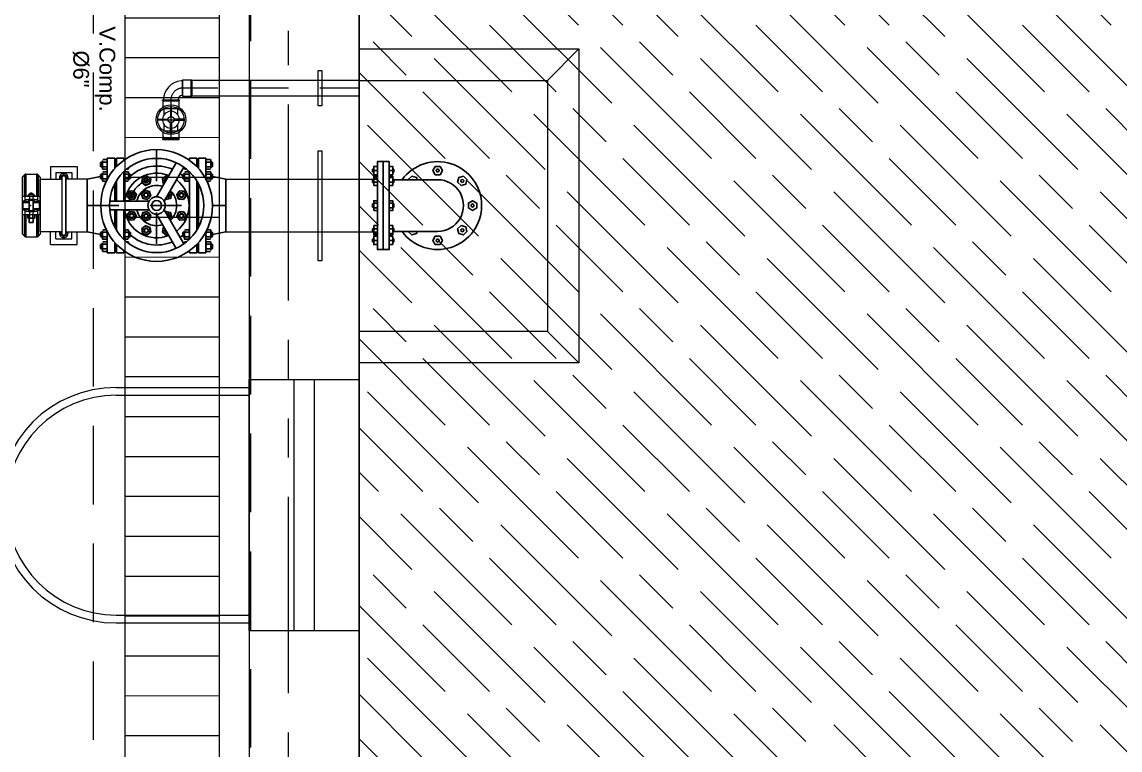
# Model space of a CAD drawing. Header units: millimetres. Extents: x 226317 to 226469, y 8188100 to 8188260.
# Drawn here: x 226395.003 to 226398.5, y 8188233.526 to 8188235.845 of the extents above; entities that cross this region are included whole.
import ezdxf

# ---------------------------------------------------------------- set-up
doc = ezdxf.new("R2010")
doc.units = ezdxf.units.MM
for name, pattern in [('CENTER', [2, 1.25, -0.25, 0.25, -0.25]), ('DASHDOT', [1, 0.5, -0.25, 0, -0.25]), ('DASHDOT2', [0.5, 0.25, -0.125, 0, -0.125]), ('HIDDEN', [0.375, 0.25, -0.125]), ('HIDDEN2', [0.1875, 0.125, -0.0625]), ('PHANTOM', [2.5, 1.25, -0.25, 0.25, -0.25, 0.25, -0.25]), ('PHANTOM2', [1.25, 0.625, -0.125, 0.125, -0.125, 0.125, -0.125])]:
    doc.linetypes.add(name, pattern=pattern)
for name, color, linetype in [('0-ACOPLES FLEXIBLES', 8, 'Continuous'), ('0-TUBERIAS', 8, 'Continuous'), ('00-GTI-Acoples', 8, 'Continuous'), ('A-EJES', 8, 'PHANTOM'), ('A-PROYECCIONES', 8, 'HIDDEN2'), ('ACCESORIOS Y VALVULAS', 8, 'Continuous'), ('AGUA', 8, 'DASHDOT2'), ('AGUA-CI', 8, 'LINEAPERPEN'), ('D_MURO', 8, 'Continuous'), ('DESAGUE', 8, 'Continuous'), ('EJES', 8, 'CENTER'), ('INGEYCON-ACI-VALVULAS', 8, 'Continuous')]:
    doc.layers.add(name, color=color, linetype=linetype)
for name, color, linetype, lineweight in [('0-block sanit', 8, 'Continuous', 25), ('0-BLOCK-SANIT', 8, 'Continuous', 25), ('00-GTI._ACI_DETALLES', 8, 'Continuous', 30), ('@Textos diámetros', 8, 'Continuous', 20), ('A-MUROS', 8, 'Continuous', 30), ('TT-ESCALERAS', 8, 'Continuous', 0)]:
    doc.layers.add(name, color=color, linetype=linetype, lineweight=lineweight)
doc.styles.add('general', font='arial.ttf')
doc.styles.get("Standard").update_dxf_attribs({"font": 'arial.ttf'})
doc.linetypes.add('LINEAPERPEN', pattern='A,0.75,-0.2,["I",Standard,S=0.12,R=0.09,X=0,Y=-0.06],-0.25', length=1.2)

# ---------------------------------------------------------------- blocks, each defined once
blk = doc.blocks.new('EJES 1P')
at = {"layer": 'A-EJES', "color": 8, "linetype": 'PHANTOM2', "lineweight": 0}
blk.add_lwpolyline([(48.7843, -18.1511), (48.7843, -12.2918)], dxfattribs=at)
blk = doc.blocks.new('A$C6654a9ea')
at = {"layer": '00-GTI-Acoples', "linetype": 'Continuous', "lineweight": 0, "extrusion": (-7.50251e-16, -1, 2.22045e-16)}
for p, q in [((-28.6, 90.2), (-21.8, 97.8)), ((-28.6, 28.7), (-28.6, 90.2)), ((-17.1, 28.7), (-17.1, 99.9)), ((-17.1, 99.9), (17.1, 99.9)), ((17.1, 28.7), (17.1, 99.9)), ((28.6, 90.2), (21.8, 97.8)), ((28.6, 28.7), (28.6, 90.2)), ((-28.6, 28.7), (-19.8, 28.7)), ((-28.6, -28.7), (-28.6, 28.7)), ((-26.5, -10.1), (-26.5, 10.1)), ((-25.5, 13), (-19.8, 16.6)), ((-19.8, 28.7), (-19.8, 16.6)), ((-19.8, 28.7), (-5.8, 28.7)), ((-5.8, 19), (-5.8, 28.7)), ((-5.8, 28.7), (5.8, 28.7)), ((-5.8, 19), (5.8, 19)), ((2.3, 16.9), (-2.3, 16.9)), ((5.8, 28.7), (5.8, 19)), ((5.8, 28.7), (19.8, 28.7)), ((19.8, 16.6), (19.8, 28.7)), ((19.8, 28.7), (28.6, 28.7)), ((19.8, 16.6), (25.5, 13)), ((26.5, 10.1), (26.5, -10.1)), ((28.6, -28.7), (28.6, 28.7)), ((-19.8, -28.7), (-28.6, -28.7)), ((-28.6, -90.2), (-28.6, -28.7)), ((-19.8, -16.6), (-25.5, -13)), ((-19.8, -16.6), (-19.8, -28.7)), ((-5.8, -28.7), (-19.8, -28.7)), ((-17.1, -99.9), (-17.1, -28.7)), ((5.8, -19), (-5.8, -19)), ((-5.8, -28.7), (-5.8, -19)), ((5.8, -28.7), (-5.8, -28.7)), ((-2.3, -16.9), (2.3, -16.9)), ((5.8, -19), (5.8, -28.7)), ((19.8, -28.7), (5.8, -28.7)), ((17.1, -99.9), (17.1, -28.7)), ((25.5, -13), (19.8, -16.6)), ((19.8, -28.7), (19.8, -16.6)), ((28.6, -28.7), (19.8, -28.7)), ((28.6, -90.2), (28.6, -28.7)), ((-28.6, -90.2), (-21.8, -97.8)), ((-17.1, -99.9), (17.1, -99.9)), ((28.6, -90.2), (21.8, -97.8))]:
    blk.add_line(p, q, dxfattribs=at)
at = {"layer": '00-GTI-Acoples', "extrusion": (-7.50251e-16, -1, 2.22045e-16)}
for p, q in [((-21.8, 28.7), (-21.8, 97.8)), ((21.8, 28.7), (21.8, 97.8)), ((-11, 28.7), (-11, 39.8)), ((-5.5, 39.8), (-11, 39.8)), ((-6.3, 53.8), (6.4, 53.8)), ((-6.3, 53.8), (-6.3, 39.8)), ((-5.5, 28.7), (-5.5, 39.8)), ((5.5, 39.8), (-5.5, 39.8)), ((5.5, 28.7), (5.5, 39.8)), ((11, 39.8), (5.5, 39.8)), ((6.4, 53.8), (6.4, 39.8)), ((11, 28.7), (11, 39.8)), ((-26.5, 10.1), (-6.3, 10.1)), ((-6.3, 13), (-25.5, 13)), ((-6.3, 16.6), (-6.3, -16.6)), ((6.4, 16.6), (6.4, -16.6)), ((25.5, 13), (6.4, 13)), ((6.4, 10.1), (26.5, 10.1)), ((-6.3, -10.1), (-26.5, -10.1)), ((-25.5, -13), (-6.3, -13)), ((-21.8, -97.8), (-21.8, -28.7)), ((-11.1, -28.7), (-11.1, -30.2)), ((-11.1, -30.2), (11.1, -30.2)), ((26.5, -10.1), (6.4, -10.1)), ((6.4, -13), (25.5, -13)), ((11.1, -28.7), (11.1, -30.2)), ((21.8, -97.8), (21.8, -28.7))]:
    blk.add_line(p, q, dxfattribs=at)
at = {"layer": '00-GTI-Acoples', "linetype": 'Continuous', "lineweight": 0, "extrusion": (-1.66589e-31, -2.22045e-16, -1)}
for centre, start, end in [((17.1, 93.6), 41.4483, 90), ((-17.1, 93.6), 90, 138.5517), ((17.1, -93.6), 270, 318.5517), ((-17.1, -93.6), 221.4483, 270)]:
    blk.add_arc(centre, 6.35, start, end, dxfattribs=at)
at = {"layer": '00-GTI-Acoples', "extrusion": (-1.66589e-31, -2.22045e-16, -1)}
blk.add_arc((0, -23.8), 12.8, 210.1161, 329.8839, dxfattribs=at)
at = {"layer": '00-GTI-Acoples', "linetype": 'Continuous', "lineweight": 0}
for centre, major_axis, ratio, start_param, end_param in [((-25.2, 10.1), (0, -3.05), 0.42735, -2.879793, -1.570796), ((-2.3, 15), (-7.3, 0), 0.267949, -1.570796, 0.991033), ((2.3, 15), (7.3, 0), 0.267949, -0.991033, 1.570796), ((25.2, 10.1), (0, 3.05), 0.42735, -1.570796, -0.261799), ((-25.2, -10.1), (0, -3.05), 0.42735, -1.570796, -0.261799), ((-2.3, -15), (7.3, 0), 0.267949, -4.132625, -1.570796), ((2.3, -15), (-7.3, 0), 0.267949, -4.712389, -2.15056), ((25.2, -10.1), (0, 3.05), 0.42735, -2.879793, -1.570796)]:
    blk.add_ellipse(centre, major_axis=major_axis, ratio=ratio, start_param=start_param, end_param=end_param, dxfattribs=at)
at = {"layer": '00-GTI-Acoples', "linetype": 'Continuous', "lineweight": 0, "extrusion": (-1.66589e-31, -2.22045e-16, -1)}
for centre, major_axis, start_param, end_param in [((-5.8, 15), (15.2, 0), -2.737733, -1.570796), ((5.8, 15), (15.2, 0), -1.570796, -0.40386), ((-5.8, -15), (-15.2, 0), -1.570796, -0.40386), ((5.8, -15), (-15.2, 0), -2.737733, -1.570796)]:
    blk.add_ellipse(centre, major_axis=major_axis, ratio=0.267949, start_param=start_param, end_param=end_param, dxfattribs=at)
at = {"layer": '00-GTI-Acoples'}
blk.add_open_spline([(8.9, -33.1), (8.1, -34.3), (7.2, -35.5), (5.4, -37.2), (4.4, -37.9), (2.3, -38.9), (1.1, -39.2), (-1.1, -39.2), (-2.3, -38.9), (-4.4, -37.9), (-5.4, -37.2), (-7.2, -35.5), (-8.1, -34.3), (-8.9, -33.1)], degree=3, knots=[1.492026, 1.492026, 1.492026, 1.492026, 1.940999, 1.940999, 2.277967, 2.277967, 2.614935, 2.614935, 2.951903, 2.951903, 3.288872, 3.288872, 3.737845, 3.737845, 3.737845, 3.737845], dxfattribs=at)
blk = doc.blocks.new('GATE VALVE 6 PLANTA')
at = {"linetype": 'CENTER', "ltscale": 3}
blk.add_arc((0, 0), 86, 189.3239, 290.6761, dxfattribs=at)
at = {"layer": 'ACCESORIOS Y VALVULAS'}
for p, q in [((-172.8, 142.2), (-172.8, 119.1)), ((-158.4, 146), (-171.5, 146)), ((-133.4, 150.4), (-157.1, 150.4)), ((-157.1, 150.4), (-157.1, 83.7)), ((-157.1, 142.2), (-157.1, 119.1)), ((-133.4, 117.8), (-133.4, 150.4)), ((133.4, 117.8), (133.4, 150.4)), ((133.4, 150.4), (157.1, 150.4)), ((157.1, 150.4), (157.1, 83.7)), ((157.1, 142.2), (157.1, 119.1)), ((158.4, 146), (171.5, 146)), ((172.8, 142.2), (172.8, 119.1)), ((-172.8, 136.7), (-178.3, 136.7)), ((-178.3, 136.7), (-178.3, 124.6)), ((-172.8, 124.6), (-178.3, 124.6)), ((-172.8, 138.3), (-176.7, 138.3)), ((-176.7, 138.3), (-176.7, 123)), ((-172.8, 123), (-176.7, 123)), ((-171.5, 138.3), (-158.4, 138.3)), ((-171.5, 123), (-158.4, 123)), ((-158.4, 115.3), (-171.5, 115.3)), ((-158.4, 107.7), (-171.5, 107.7)), ((-103.2, 107.7), (-90.1, 107.7)), ((-96.2, 115.3), (-90.1, 115.3)), ((-88.8, 121.1), (-88.8, 119.1)), ((88.8, 121.1), (88.8, 119.1)), ((96.2, 115.3), (90.1, 115.3)), ((103.2, 107.7), (90.1, 107.7)), ((171.5, 138.3), (158.4, 138.3)), ((171.5, 123), (158.4, 123)), ((158.4, 115.3), (171.5, 115.3)), ((158.4, 107.7), (171.5, 107.7)), ((172.8, 138.3), (176.7, 138.3)), ((172.8, 136.7), (178.3, 136.7)), ((172.8, 124.6), (178.3, 124.6)), ((172.8, 123), (176.7, 123)), ((176.7, 138.3), (176.7, 123)), ((178.3, 136.7), (178.3, 124.6)), ((-178.3, 92), (-220.7, 84)), ((-220.7, 84), (-220.7, -84)), ((-172.8, 98.4), (-178.3, 98.4)), ((-178.3, 98.4), (-178.3, 86.3)), ((-172.8, 86.3), (-178.3, 86.3)), ((-172.8, 100.1), (-176.7, 100.1)), ((-176.7, 100.1), (-176.7, 84.7)), ((-172.8, 84.7), (-176.7, 84.7)), ((-172.8, 103.9), (-172.8, 80.9)), ((-171.5, 100.1), (-158.4, 100.1)), ((-171.5, 84.7), (-158.4, 84.7)), ((-160.7, 77), (-171.5, 77)), ((-157.1, 103.9), (-157.1, 83.7)), ((-104.5, 103.9), (-104.5, 80.9)), ((-90.1, 100.1), (-103.2, 100.1)), ((-90.1, 84.7), (-103.2, 84.7)), ((-103.2, 77), (-90.1, 77)), ((-88.8, 103.9), (-88.8, 80.9)), ((-88.8, 100.1), (-84.9, 100.1)), ((-88.8, 98.4), (-83.2, 98.4)), ((-88.8, 86.3), (-83.2, 86.3)), ((-88.8, 84.7), (-84.9, 84.7)), ((-84.9, 100.1), (-84.9, 84.7)), ((-83.2, 98.4), (-83.2, 86.3)), ((88.8, 98.4), (83.2, 98.4)), ((83.2, 98.4), (83.2, 86.3)), ((88.8, 86.3), (83.2, 86.3)), ((88.8, 100.1), (84.9, 100.1)), ((84.9, 100.1), (84.9, 84.7)), ((88.8, 84.7), (84.9, 84.7)), ((88.8, 103.9), (88.8, 80.9)), ((90.1, 100.1), (103.2, 100.1)), ((90.1, 84.7), (103.2, 84.7)), ((103.2, 77), (90.1, 77)), ((104.5, 103.9), (104.5, 80.9)), ((157.1, 103.9), (157.1, 83.7)), ((171.5, 100.1), (158.4, 100.1)), ((171.5, 84.7), (158.4, 84.7)), ((160.5, 77), (171.5, 77)), ((172.8, 103.9), (172.8, 80.9)), ((172.8, 100.1), (176.7, 100.1)), ((172.8, 98.4), (178.3, 98.4)), ((172.8, 86.3), (178.3, 86.3)), ((172.8, 84.7), (176.7, 84.7)), ((176.7, 100.1), (176.7, 84.7)), ((178.3, 98.4), (178.3, 86.3)), ((178.3, 92), (220.7, 84)), ((220.7, 84), (220.7, -84)), ((-133.4, 13.9), (-133.4, 68.9)), ((133.4, -68.9), (133.4, 68.9)), ((-101.4, 15.3), (-88.3, 15.3)), ((103.2, 15.3), (102.4, 15.3)), ((104.5, 11.5), (104.5, -11.5)), ((-133.4, -68.9), (-133.4, -13.9)), ((-101.4, -15.3), (-88.3, -15.3)), ((103.2, -15.3), (102.4, -15.3)), ((-178.3, -92), (-220.7, -84)), ((-172.8, -86.3), (-178.3, -86.3)), ((-178.3, -98.4), (-178.3, -86.3)), ((-172.8, -98.4), (-178.3, -98.4)), ((-172.8, -84.7), (-176.7, -84.7)), ((-176.7, -100.1), (-176.7, -84.7)), ((-172.8, -100.1), (-176.7, -100.1)), ((-172.8, -103.9), (-172.8, -80.9)), ((-172.7, -100.1), (-159.6, -100.1)), ((-160.5, -77), (-171.5, -77)), ((-171.5, -84.7), (-158.4, -84.7)), ((-157.1, -83.7), (-157.1, -150.4)), ((-157.1, -103.9), (-157.1, -83.7)), ((-104.5, -103.9), (-104.5, -80.9)), ((-103.2, -77), (-90.1, -77)), ((-90.1, -84.7), (-103.2, -84.7)), ((-90.1, -100.1), (-103.2, -100.1)), ((-88.8, -103.9), (-88.8, -80.9)), ((-88.8, -84.7), (-84.9, -84.7)), ((-88.8, -86.3), (-83.2, -86.3)), ((-88.8, -98.4), (-83.2, -98.4)), ((-88.8, -100.1), (-84.9, -100.1)), ((-84.9, -100.1), (-84.9, -84.7)), ((-83.2, -98.4), (-83.2, -86.3)), ((88.8, -86.3), (83.2, -86.3)), ((83.2, -98.4), (83.2, -86.3)), ((88.8, -98.4), (83.2, -98.4)), ((88.8, -84.7), (84.9, -84.7)), ((84.9, -100.1), (84.9, -84.7)), ((88.8, -100.1), (84.9, -100.1)), ((88.8, -103.9), (88.8, -80.9)), ((103.2, -77), (90.1, -77)), ((90.1, -84.7), (103.2, -84.7)), ((90.1, -100.1), (103.2, -100.1)), ((104.5, -103.9), (104.5, -80.9)), ((157.1, -83.7), (157.1, -150.4)), ((157.1, -103.9), (157.1, -83.7)), ((171.5, -84.7), (158.4, -84.7)), ((172.7, -100.1), (159.6, -100.1)), ((160.5, -77), (171.5, -77)), ((172.8, -103.9), (172.8, -80.9)), ((172.8, -84.7), (176.7, -84.7)), ((172.8, -86.3), (178.3, -86.3)), ((172.8, -98.4), (178.3, -98.4)), ((172.8, -100.1), (176.7, -100.1)), ((176.7, -100.1), (176.7, -84.7)), ((178.3, -92), (220.7, -84)), ((178.3, -98.4), (178.3, -86.3)), ((-172.8, -124.6), (-178.3, -124.6)), ((-178.3, -136.7), (-178.3, -124.6)), ((-172.8, -136.7), (-178.3, -136.7)), ((-172.8, -123), (-176.7, -123)), ((-176.7, -138.3), (-176.7, -123)), ((-172.8, -138.3), (-176.7, -138.3)), ((-172.8, -142.2), (-172.8, -119.1)), ((-158.4, -107.7), (-171.5, -107.7)), ((-158.4, -115.3), (-171.5, -115.3)), ((-171.5, -123), (-158.4, -123)), ((-171.5, -138.3), (-158.4, -138.3)), ((-157.1, -107.9), (-158.3, -107.6)), ((-157.1, -142.2), (-157.1, -119.1)), ((-133.4, -150.4), (-133.4, -117.8)), ((-103.2, -107.7), (-90.1, -107.7)), ((-96.2, -115.3), (-90.3, -115.3)), ((-89, -120.9), (-89, -119.1)), ((89, -120.9), (89, -119.1)), ((103.2, -107.7), (90.1, -107.7)), ((96.2, -115.3), (90.3, -115.3)), ((133.4, -150.4), (133.4, -117.8)), ((157.1, -107.9), (158.3, -107.6)), ((157.1, -142.2), (157.1, -119.1)), ((158.4, -107.7), (171.5, -107.7)), ((158.4, -115.3), (171.5, -115.3)), ((171.5, -123), (158.4, -123)), ((171.5, -138.3), (158.4, -138.3)), ((172.8, -142.2), (172.8, -119.1)), ((172.8, -123), (176.7, -123)), ((172.8, -124.6), (178.3, -124.6)), ((172.8, -136.7), (178.3, -136.7)), ((172.8, -138.3), (176.7, -138.3)), ((176.7, -138.3), (176.7, -123)), ((178.3, -136.7), (178.3, -124.6)), ((-158.4, -146), (-171.5, -146)), ((-157.1, -150.4), (-133.4, -150.4)), ((-128.1, -150.4), (-104.5, -150.4)), ((128.1, -150.4), (104.5, -150.4)), ((157.1, -150.4), (133.4, -150.4)), ((158.4, -146), (171.5, -146))]:
    blk.add_line(p, q, dxfattribs=at)
at = {"layer": 'ACCESORIOS Y VALVULAS', "linetype": 'Continuous'}
for p, q in [((-131.7, 0), (-129.9, 0)), ((131.7, 0), (129.9, 0))]:
    blk.add_line(p, q, dxfattribs=at)
at = {"layer": 'ACCESORIOS Y VALVULAS'}
for points in [[(-104.5, 144.1), (-104.5, 150.4), (-128.1, 150.4), (-128.1, 123.5)], [(104.5, 144.1), (104.5, 150.4), (128.1, 150.4), (128.1, 123.5)], [(-158.3, 107.6), (-157.1, 107.9)], [(-104.5, 13.9), (-104.5, 107.8)], [(-0.1, 27.7), (62.7, 136.4)], [(86.8, 122.5), (24, 13.8)], [(104.5, -107.8), (104.5, 107.8)], [(-131.7, 13.9), (-131.7, 72.2)], [(-129.9, 13.9), (-129.9, 75.3)], [(-128.1, 78.3), (-128.1, 13.9)], [(128.1, 78.3), (128.1, -78.3)], [(129.9, -75.3), (129.9, 75.3)], [(131.7, -72.2), (131.7, 72.2)], [(-149.5, 13.9), (-23.9, 13.9)], [(-23.9, -13.9), (-149.5, -13.9)], [(-131.7, -72.2), (-131.7, -13.9)], [(-129.9, -75.3), (-129.9, -13.9)], [(-128.1, -13.9), (-128.1, -78.3)], [(-104.5, -107.8), (-104.5, -13.9)], [(62.7, -136.4), (-0.1, -27.7)], [(24, -13.8), (86.8, -122.5)], [(-128.1, -123.5), (-128.1, -150.4)], [(128.1, -123.5), (128.1, -150.4)], [(-104.5, -150.4), (-104.5, -144.1)], [(104.5, -150.4), (104.5, -144.1)]]:
    blk.add_lwpolyline(points, dxfattribs=at)
at = {"layer": 'ACCESORIOS Y VALVULAS', "linetype": 'Continuous'}
for points in [[(-18.7, 85.3), (-30.9, 94.6), (-45.1, 88.8), (-47.1, 73.5), (-34.9, 64.2), (-20.7, 70.1)], [(-73.5, 47.1), (-88.8, 45.1), (-94.6, 30.9), (-85.3, 18.7), (-70.1, 20.7), (-64.2, 34.9)], [(-22.7, 44.4), (-37.6, 48.4), (-48.4, 37.6), (-44.4, 22.7), (-29.6, 18.8), (-18.8, 29.6)], [(85.3, 18.7), (94.6, 30.9), (88.8, 45.1), (73.5, 47.1), (64.2, 34.9), (70.1, 20.7)], [(-85.3, -18.7), (-94.6, -30.9), (-88.8, -45.1), (-73.5, -47.1), (-64.2, -34.9), (-70.1, -20.7)], [(-44.4, -22.7), (-48.4, -37.6), (-37.6, -48.4), (-22.7, -44.4), (-18.8, -29.6), (-29.6, -18.8)], [(73.5, -47.1), (88.8, -45.1), (94.6, -30.9), (85.3, -18.7), (70.1, -20.7), (64.2, -34.9)], [(-47.1, -73.5), (-45.1, -88.8), (-30.9, -94.6), (-18.7, -85.3), (-20.7, -70.1), (-34.9, -64.2)]]:
    blk.add_lwpolyline(points, close=True, dxfattribs=at)
for points in [[(37.1, 92.1), (30.9, 94.6), (18.7, 85.3), (20.7, 70.1), (23.7, 68.9)], [(27.9, 20.5), (29.6, 18.8), (44.4, 22.7), (48.4, 37.6), (41.7, 44.3)], [(41.7, -44.3), (48.4, -37.6), (44.4, -22.7), (29.6, -18.8), (27.9, -20.5)], [(23.7, -68.9), (20.7, -70.1), (18.7, -85.3), (30.9, -94.6), (37.1, -92.1)]]:
    blk.add_lwpolyline(points, dxfattribs=at)
for centre, radius in [((0, 0), 178), ((0, 0), 150.1), ((-32.9, 79.4), 13.3), ((-32.9, 79.4), 7.67), ((-32.9, 79.4), 6.04), ((-79.4, 32.9), 13.3), ((-79.4, 32.9), 7.67), ((-79.4, 32.9), 6.04), ((-33.6, 33.6), 13.3), ((-33.6, 33.6), 7.67), ((-33.6, 33.6), 6.04), ((79.4, 32.9), 13.3), ((79.4, 32.9), 7.67), ((79.4, 32.9), 6.04), ((0, 0), 27.7), ((0, 0), 15.8), ((-79.4, -32.9), 13.3), ((-79.4, -32.9), 7.67), ((-79.4, -32.9), 6.04), ((-33.6, -33.6), 13.3), ((-33.6, -33.6), 7.67), ((-33.6, -33.6), 6.04), ((79.4, -32.9), 13.3), ((79.4, -32.9), 7.67), ((79.4, -32.9), 6.04), ((-32.9, -79.4), 13.3), ((-32.9, -79.4), 7.67), ((-32.9, -79.4), 6.04)]:
    blk.add_circle(centre, radius, dxfattribs=at)
at = {"layer": 'ACCESORIOS Y VALVULAS'}
for centre, radius, start, end in [((-166.5, 142.2), 6.25, 142.1211, 217.8789), ((-163.3, 142.2), 6.25, 322.1211, 37.8789), ((163.3, 142.2), 6.25, 142.1211, 217.8789), ((166.5, 142.2), 6.25, 322.1211, 37.8789), ((-149.8, 130.7), 23, 160.5288, 199.4712), ((-166.5, 119.1), 6.25, 142.1211, 217.8789), ((-166.5, 103.9), 6.25, 142.1211, 217.8789), ((-180.1, 130.7), 23, 340.5288, 19.4712), ((-163.3, 119.1), 6.25, 322.1211, 37.8789), ((-163.3, 103.9), 6.25, 322.1211, 37.8789), ((-98.2, 103.9), 6.25, 142.1211, 217.8789), ((-95, 119.1), 6.25, 322.1211, 16.4794), ((-95, 103.9), 6.25, 322.1211, 37.8789), ((95, 119.1), 6.25, 163.5206, 217.8789), ((95, 103.9), 6.25, 142.1211, 217.8789), ((98.2, 103.9), 6.25, 322.1211, 37.8789), ((180.1, 130.7), 23, 160.5288, 199.4712), ((163.3, 119.1), 6.25, 142.1211, 217.8789), ((163.3, 103.9), 6.25, 142.1211, 217.8789), ((149.8, 130.7), 23, 340.5288, 19.4712), ((166.5, 119.1), 6.25, 322.1211, 37.8789), ((166.5, 103.9), 6.25, 322.1211, 37.8789), ((-149.8, 92.4), 23, 160.5288, 199.4712), ((-166.5, 80.9), 6.25, 142.1211, 217.8789), ((-180.1, 92.4), 23, 340.5288, 19.4712), ((-163.3, 80.9), 6.25, 20.0188, 37.8789), ((-81.5, 92.4), 23, 160.5288, 199.4712), ((-98.2, 80.9), 6.25, 142.1211, 217.8789), ((-111.8, 92.4), 23, 340.5288, 19.4712), ((-95, 80.9), 6.25, 322.1211, 37.8789), ((111.8, 92.4), 23, 160.5288, 199.4712), ((95, 80.9), 6.25, 142.1211, 217.8789), ((81.5, 92.4), 23, 340.5288, 19.4712), ((98.2, 80.9), 6.25, 322.1211, 37.8789), ((180.1, 92.4), 23, 160.5288, 199.4712), ((163.3, 80.9), 6.25, 142.1211, 159.9812), ((149.8, 92.4), 23, 340.5288, 19.4712), ((166.5, 80.9), 6.25, 322.1211, 37.8789), ((-96.5, 11.5), 6.25, 142.1211, 157.2418), ((-93.3, 11.5), 6.25, 22.7582, 37.8789), ((98.2, 11.5), 6.25, 322.1211, 37.8789), ((81.5, 0), 23, 340.5288, 19.4712), ((-96.5, -11.5), 6.25, 202.7582, 217.8789), ((-93.3, -11.5), 6.25, 322.1211, 337.2418), ((98.2, -11.5), 6.25, 322.1211, 37.8789), ((-166.5, -80.9), 6.25, 142.1211, 217.8789), ((-149.8, -92.4), 23, 160.5288, 199.4712), ((-166.5, -103.9), 6.25, 142.1211, 217.8789), ((-163.3, -80.9), 6.25, 322.1211, 339.9812), ((-180.1, -92.4), 23, 340.5288, 19.4712), ((-163.3, -103.9), 6.25, 322.1211, 37.8789), ((-98.2, -80.9), 6.25, 142.1211, 217.8789), ((-81.5, -92.4), 23, 160.5288, 199.4712), ((-98.2, -103.9), 6.25, 142.1211, 217.8789), ((-95, -80.9), 6.25, 322.1211, 37.8789), ((-111.8, -92.4), 23, 340.5288, 19.4712), ((-95, -103.9), 6.25, 322.1211, 37.8789), ((95, -80.9), 6.25, 142.1211, 217.8789), ((111.8, -92.4), 23, 160.5288, 199.4712), ((95, -103.9), 6.25, 142.1211, 217.8789), ((98.2, -80.9), 6.25, 322.1211, 37.8789), ((81.5, -92.4), 23, 340.5288, 19.4712), ((98.2, -103.9), 6.25, 322.1211, 37.8789), ((180.1, -92.4), 23, 160.5288, 199.4712), ((163.3, -103.9), 6.25, 142.1211, 217.8789), ((163.3, -80.9), 6.25, 200.0188, 217.8789), ((166.5, -80.9), 6.25, 322.1211, 37.8789), ((149.8, -92.4), 23, 340.5288, 19.4712), ((166.5, -103.9), 6.25, 322.1211, 37.8789), ((-166.5, -119.1), 6.25, 142.1211, 217.8789), ((-149.8, -130.7), 23, 160.5288, 199.4712), ((-166.5, -142.2), 6.25, 142.1211, 217.8789), ((-163.3, -119.1), 6.25, 322.1211, 37.8789), ((-180.1, -130.7), 23, 340.5288, 19.4712), ((-163.3, -142.2), 6.25, 322.1211, 37.8789), ((-95.3, -119.1), 6.25, 344.9642, 37.8789), ((95.3, -119.1), 6.25, 142.1211, 195.0358), ((163.3, -119.1), 6.25, 142.1211, 217.8789), ((180.1, -130.7), 23, 160.5288, 199.4712), ((163.3, -142.2), 6.25, 142.1211, 217.8789), ((166.5, -119.1), 6.25, 322.1211, 37.8789), ((149.8, -130.7), 23, 340.5288, 19.4712), ((166.5, -142.2), 6.25, 322.1211, 37.8789)]:
    blk.add_arc(centre, radius, start, end, dxfattribs=at)
at = {"layer": 'ACCESORIOS Y VALVULAS', "linetype": 'Continuous'}
for centre, radius, start, end in [((0, 0), 125.8, 66.3566, 131.4219), ((0, 0), 102.9, 67.7807, 171.7522), ((32.9, 79.4), 13.3, 71.7517, 228.2483), ((32.9, 79.4), 7.67, 80.6567, 219.3433), ((32.9, 79.4), 6.04, 86.6452, 213.3548), ((0, 0), 103.5, 308.2383, 51.7617), ((0, 0), 125.8, 48.5781, 53.6434), ((0, 0), 64.2, 72.5334, 167.4666), ((33.6, 33.6), 13.3, 247.0629, 52.9371), ((33.6, 33.6), 7.67, 252.2965, 47.7035), ((33.6, 33.6), 6.04, 255.7086, 44.2914), ((0, 0), 64.2, 312.5334, 47.4666), ((0, 0.1), 102.9, 188.2249, 292.2044), ((0, 0), 64.2, 192.5334, 287.4666), ((33.6, -33.6), 13.3, 307.0629, 112.9371), ((33.6, -33.6), 7.67, 312.2965, 107.7035), ((33.6, -33.6), 6.04, 315.7086, 104.2914), ((32.9, -79.4), 13.3, 131.7517, 288.2483), ((0, 0), 125.8, 228.5781, 293.6434), ((32.9, -79.4), 7.67, 140.6567, 279.3433), ((32.9, -79.4), 6.04, 146.6452, 273.3548), ((0, 0), 125.8, 306.3566, 311.4219)]:
    blk.add_arc(centre, radius, start, end, dxfattribs=at)
at = {"layer": 'EJES', "linetype": 'CENTER'}
for p, q in [((0, -178), (0, 178)), ((-220.7, 0), (220.7, 0))]:
    blk.add_line(p, q, dxfattribs=at)
blk = doc.blocks.new('00-Succion 6pulg')
at = {"layer": '0-TUBERIAS', "linetype": 'Continuous'}
for p, q in [((-0.0822, 0), (-0.0822, -0.1394)), ((0.0822, 0), (0.0822, -0.1394)), ((-0.1111, -0.1394), (-0.1111, -0.1546)), ((-0.082, -0.1394), (-0.082, -0.1432)), ((-0.0773, -0.1394), (-0.0773, -0.1432)), ((-0.0025, -0.1432), (-0.0025, -0.1394)), ((0.0025, -0.1432), (0.0025, -0.1394)), ((0.0773, -0.1394), (0.0773, -0.1432)), ((0.082, -0.1394), (0.082, -0.1432)), ((0.1111, -0.1394), (0.1111, -0.1546)), ((-0.085, -0.1733), (-0.1059, -0.1733)), ((-0.085, -0.1733), (-0.1059, -0.1733)), ((-0.0895, -0.1432), (-0.0895, -0.1546)), ((-0.085, -0.1733), (0.085, -0.1733)), ((-0.085, -0.1733), (-0.0057, -0.1733)), ((-0.085, -0.1733), (0.085, -0.1733)), ((-0.085, -0.1733), (-0.0057, -0.1733)), ((-0.0746, -0.1432), (-0.0746, -0.1546)), ((-0.0077, -0.1432), (-0.0077, -0.1546)), ((0.0057, -0.1733), (0.085, -0.1733)), ((0.0057, -0.1733), (0.085, -0.1733)), ((0.0077, -0.1432), (0.0077, -0.1546)), ((0.0746, -0.1432), (0.0746, -0.1546)), ((0.085, -0.1733), (0.1058, -0.1733)), ((0.085, -0.1733), (0.1058, -0.1733)), ((0.0895, -0.1432), (0.0895, -0.1546)), ((-0.1111, -0.2072), (-0.1111, -0.1921)), ((-0.0895, -0.2034), (-0.0895, -0.1921)), ((-0.082, -0.2072), (-0.082, -0.2034)), ((-0.0773, -0.2072), (-0.0773, -0.2034)), ((-0.0746, -0.2034), (-0.0746, -0.1921)), ((-0.0077, -0.2034), (-0.0077, -0.1921)), ((-0.0025, -0.2034), (-0.0025, -0.2072)), ((0.0025, -0.2034), (0.0025, -0.2072)), ((0.0077, -0.2034), (0.0077, -0.1921)), ((0.0746, -0.2034), (0.0746, -0.1921)), ((0.0773, -0.2072), (0.0773, -0.2034)), ((0.082, -0.2072), (0.082, -0.2034)), ((0.0895, -0.2034), (0.0895, -0.1921)), ((0.1111, -0.2072), (0.1111, -0.1921))]:
    blk.add_line(p, q, dxfattribs=at)
for points in [[(0.0077, 0.1244), (0.0154, 0.1111), (0.0077, 0.0978), (-0.0077, 0.0978), (-0.0154, 0.1111), (-0.0077, 0.1244)], [(0.0025, 0.1154), (0.0049, 0.1111), (0.0025, 0.1068), (-0.0025, 0.1068), (-0.0049, 0.1111), (-0.0025, 0.1154)], [(-0.0825, 0.0934), (-0.0677, 0.0895), (-0.0637, 0.0746), (-0.0746, 0.0637), (-0.0895, 0.0677), (-0.0934, 0.0825)], [(-0.0798, 0.0833), (-0.0751, 0.082), (-0.0738, 0.0773), (-0.0773, 0.0738), (-0.082, 0.0751), (-0.0833, 0.0798)], [(0.0934, 0.0825), (0.0895, 0.0677), (0.0746, 0.0637), (0.0637, 0.0746), (0.0677, 0.0895), (0.0825, 0.0934)], [(0.0833, 0.0798), (0.082, 0.0751), (0.0773, 0.0738), (0.0738, 0.0773), (0.0751, 0.082), (0.0798, 0.0833)], [(-0.1244, 0.0077), (-0.1111, 0.0154), (-0.0978, 0.0077), (-0.0978, -0.0077), (-0.1111, -0.0154), (-0.1244, -0.0077)], [(-0.1154, 0.0025), (-0.1111, 0.0049), (-0.1068, 0.0025), (-0.1068, -0.0025), (-0.1111, -0.0049), (-0.1154, -0.0025)], [(0.1244, -0.0077), (0.1111, -0.0154), (0.0978, -0.0077), (0.0978, 0.0077), (0.1111, 0.0154), (0.1244, 0.0077)], [(0.1154, -0.0025), (0.1111, -0.0049), (0.1068, -0.0025), (0.1068, 0.0025), (0.1111, 0.0049), (0.1154, 0.0025)], [(0.14, -0.1733), (-0.14, -0.1733), (-0.14, -0.1546), (0.14, -0.1546)], [(0.14, -0.1733), (-0.14, -0.1733), (-0.14, -0.1921), (0.14, -0.1921)], [(-0.0978, -0.1432), (-0.0978, -0.1546), (-0.1244, -0.1546), (-0.1244, -0.1432)], [(-0.0637, -0.1432), (-0.0637, -0.1546), (-0.0934, -0.1546), (-0.0934, -0.1432)], [(-0.0154, -0.1432), (-0.0154, -0.1546), (0.0154, -0.1546), (0.0154, -0.1432)], [(0.0637, -0.1432), (0.0637, -0.1546), (0.0934, -0.1546), (0.0934, -0.1432)], [(0.0978, -0.1432), (0.0978, -0.1546), (0.1244, -0.1546), (0.1244, -0.1432)], [(-0.0978, -0.2034), (-0.0978, -0.1921), (-0.1244, -0.1921), (-0.1244, -0.2034)], [(-0.0637, -0.2034), (-0.0637, -0.1921), (-0.0934, -0.1921), (-0.0934, -0.2034)], [(-0.0154, -0.2034), (-0.0154, -0.1921), (0.0154, -0.1921), (0.0154, -0.2034)], [(0.0637, -0.2034), (0.0637, -0.1921), (0.0934, -0.1921), (0.0934, -0.2034)], [(0.0978, -0.2034), (0.0978, -0.1921), (0.1244, -0.1921), (0.1244, -0.2034)]]:
    blk.add_lwpolyline(points, close=True, dxfattribs=at)
for points in [[(-0.0822, -0.0933), (-0.0825, -0.0934), (-0.0934, -0.0825), (-0.0895, -0.0677), (-0.0822, -0.0657)], [(0.0822, -0.0657), (0.0895, -0.0677), (0.0934, -0.0825), (0.0825, -0.0934), (0.0822, -0.0933)], [(-0.0822, -0.081), (-0.0833, -0.0798), (-0.0822, -0.0755)], [(0.0822, -0.0755), (0.0833, -0.0798), (0.0822, -0.081)], [(-0.1154, -0.1432), (-0.1154, -0.1394), (-0.1068, -0.1394), (-0.1068, -0.1432)], [(-0.0833, -0.1432), (-0.0833, -0.1394), (-0.0738, -0.1394), (-0.0738, -0.1432)], [(0.0049, -0.1432), (0.0049, -0.1394), (-0.0049, -0.1394), (-0.0049, -0.1432)], [(0.0833, -0.1432), (0.0833, -0.1394), (0.0738, -0.1394), (0.0738, -0.1432)], [(0.1154, -0.1432), (0.1154, -0.1394), (0.1068, -0.1394), (0.1068, -0.1432)], [(-0.1073, -0.1546), (-0.1073, -0.1546), (-0.1158, -0.1546)], [(-0.0743, -0.1546), (-0.0743, -0.1546), (-0.0828, -0.1546)], [(-0.0043, -0.1546), (-0.0043, -0.1546), (0.0043, -0.1546)], [(0.0743, -0.1546), (0.0743, -0.1546), (0.0828, -0.1546)], [(0.1073, -0.1546), (0.1073, -0.1546), (0.1158, -0.1546)], [(-0.1073, -0.1921), (-0.1073, -0.1921), (-0.1158, -0.1921)], [(-0.1154, -0.2034), (-0.1154, -0.2072), (-0.1068, -0.2072), (-0.1068, -0.2034)], [(-0.0833, -0.2034), (-0.0833, -0.2072), (-0.0738, -0.2072), (-0.0738, -0.2034)], [(-0.0743, -0.1921), (-0.0743, -0.1921), (-0.0828, -0.1921)], [(0.0049, -0.2034), (0.0049, -0.2072), (-0.0049, -0.2072), (-0.0049, -0.2034)], [(-0.0043, -0.1921), (-0.0043, -0.1921), (0.0043, -0.1921)], [(0.0833, -0.2034), (0.0833, -0.2072), (0.0738, -0.2072), (0.0738, -0.2034)], [(0.0743, -0.1921), (0.0743, -0.1921), (0.0828, -0.1921)], [(0.1154, -0.2034), (0.1154, -0.2072), (0.1068, -0.2072), (0.1068, -0.2034)], [(0.1073, -0.1921), (0.1073, -0.1921), (0.1158, -0.1921)]]:
    blk.add_lwpolyline(points, dxfattribs=at)
blk.add_arc((0, 0), 0.14, 305.9319, 234.0681, dxfattribs=at)
at = {"layer": '0-TUBERIAS', "linetype": 'Continuous', "extrusion": (0, 0, -1)}
blk.add_ellipse((0, 0), major_axis=(0, 0.0822), ratio=0.999474, start_param=4.712389, end_param=7.853982, dxfattribs=at)
blk = doc.blocks.new('acople')
at = {"layer": '0-BLOCK-SANIT', "linetype": 'ByBlock', "ltscale": 0.8}
for p, q in [((-0.1, 0), (-0.1, 0)), ((-0.1, 0), (0, 0)), ((-0.1, 0), (-0.1, 0)), ((-0.1, 0), (0.1, 0)), ((0, 0), (0, 0)), ((0, 0), (0, 0)), ((0, 0), (0, 0)), ((0, 0), (0.1, 0)), ((0, 0), (0, 0)), ((0, 0), (0, 0)), ((0.1, 0), (0.1, 0)), ((-0.1, 0), (-0.1, 0)), ((-0.1, 0), (0, 0)), ((-0.1, 0), (0.1, 0)), ((0, 0), (0.1, 0)), ((0, 0), (0, 0))]:
    blk.add_line(p, q, dxfattribs=at)
for centre, major_axis, start_param, end_param in [((-0.1, 0), (0.0022, -0.0022), 2.356194, 3.926991), ((0.1, 0), (0.0022, 0.0022), -0.785398, 0.785398), ((-0.1, 0), (0.0022, 0.0022), 2.356194, 3.926991), ((0.1, 0), (0.0022, -0.0022), 5.497787, 7.068584)]:
    blk.add_ellipse(centre, major_axis=major_axis, ratio=1, start_param=start_param, end_param=end_param, dxfattribs=at)
blk = doc.blocks.new('ASDA')
at = {"lineweight": 0}
h = blk.add_hatch(dxfattribs=at)
h.set_pattern_fill('ANSI31', color=8, scale=0.04, angle=135)
h.set_pattern_definition([(180, (-3001.96289, -958.96481), (-5e-17, -0.127), [])])
h.paths.add_polyline_path([(-0.0456, 0.0754), (-0.3456, 0.0754), (-0.3456, -8.575), (-0.0456, -8.575)])
at = {"layer": '0-ACOPLES FLEXIBLES', "color": 8, "lineweight": 0, "elevation": 0}
blk.add_lwpolyline([(0.269, -5.2996), (0.281, -5.2996), (0.281, -5.6496), (0.269, -5.6496)], close=True, dxfattribs=at)
at = {"layer": '0-block sanit', "color": 8, "lineweight": 0, "elevation": 0}
for points in [[(0.4, -6.8275), (0.05, -6.8275), (0.05, -6.0275), (0.4, -6.0275)], [(0.2571, -6.8275), (0.1934, -6.8275), (0.1934, -6.0275), (0.2571, -6.0275)]]:
    blk.add_lwpolyline(points, close=True, dxfattribs=at)
at = {"layer": '0-BLOCK-SANIT', "color": 8, "lineweight": 0}
for points in [[(-0.6157, -5.5572), (-0.6157, -5.3892), (-0.5471, -5.3892), (-0.5471, -5.5572)], [(-0.4657, -5.5572), (-0.4657, -5.3892), (-0.5344, -5.3892), (-0.5344, -5.5572)]]:
    blk.add_lwpolyline(points, close=True, dxfattribs=at)
at = {"layer": '0-BLOCK-SANIT', "color": 8, "lineweight": 0, "elevation": 0}
for points in [[(-0.0244, -5.3892), (0.458, -5.3893)], [(-0.0244, -5.5572), (0.458, -5.5573)]]:
    blk.add_lwpolyline(points, dxfattribs=at)
at = {"layer": 'AGUA', "color": 8, "linetype": 'HIDDEN', "lineweight": 0, "ltscale": 0.5}
for p, q in [((0.4, -5.0997, 0), (-0.1584, -5.0997)), ((-0.1994, -5.1396), (-0.1995, -5.2631))]:
    blk.add_line(p, q, dxfattribs=at)
at = {"layer": 'AGUA', "color": 8, "linetype": 'Continuous', "lineweight": 0, "ltscale": 0.2}
for p, q in [((0.4, -5.0746, 0), (-0.1326, -5.0746)), ((0.4, -5.1246, 0), (-0.1326, -5.1246))]:
    blk.add_line(p, q, dxfattribs=at)
at = {"layer": 'AGUA', "color": 8, "linetype": 'Continuous', "lineweight": 0}
for p, q in [((-0.2218, -5.1653), (-0.2218, -5.1852)), ((-0.1783, -5.1653), (-0.1783, -5.1834)), ((-0.2244, -5.2531), (-0.2244, -5.2404)), ((-0.2218, -5.2148), (-0.2218, -5.2352)), ((-0.1783, -5.2167), (-0.1783, -5.2352)), ((-0.1744, -5.2404), (-0.1744, -5.2531))]:
    blk.add_line(p, q, dxfattribs=at)
for points in [[(-0.2244, -5.1596), (-0.2244, -5.1396), (-0.1744, -5.1396), (-0.1744, -5.1597)], [(-0.201, -5.1653), (-0.2234, -5.1653)], [(-0.1753, -5.1653), (-0.1977, -5.1653)], [(-0.2228, -5.2352), (-0.2011, -5.2352)], [(-0.1978, -5.2352), (-0.176, -5.2352)]]:
    blk.add_lwpolyline(points, dxfattribs=at)
at = {"layer": 'AGUA-CI', "color": 8, "linetype": 'DASHDOT', "lineweight": 0, "ltscale": 0.7}
blk.add_line((-0.232, -5.2), (-0.1668, -5.2001), dxfattribs=at)
at = {"layer": 'AGUA-CI', "color": 8, "linetype": 'Continuous', "lineweight": 0, "ltscale": 0.7}
for p, q in [((-0.2244, -5.2531), (-0.2244, -5.2605)), ((-0.1744, -5.2605), (-0.2244, -5.2605)), ((-0.1744, -5.2531), (-0.1744, -5.2605))]:
    blk.add_line(p, q, dxfattribs=at)
at = {"layer": 'AGUA-CI', "color": 8, "linetype": 'Continuous', "lineweight": 0, "ltscale": 0.2, "elevation": 0}
blk.add_lwpolyline([(0.2807, -5.0432), (0.2807, -5.1563), (0.2694, -5.1563), (0.2694, -5.0432)], close=True, dxfattribs=at)
at = {"layer": 'AGUA-CI', "color": 8, "linetype": 'Continuous', "lineweight": 0, "ltscale": 0.7}
for points in [[(-0.1977, -5.1902), (-0.1977, -5.1579), (-0.201, -5.1579), (-0.2011, -5.1902)], [(-0.2093, -5.2017), (-0.2416, -5.2017), (-0.2416, -5.1983), (-0.2093, -5.1984)], [(-0.1977, -5.2099), (-0.1978, -5.2422), (-0.2011, -5.2422), (-0.2011, -5.2099)], [(-0.1895, -5.2017), (-0.1572, -5.2017), (-0.1572, -5.1984), (-0.1895, -5.1984)]]:
    blk.add_lwpolyline(points, dxfattribs=at)
for radius in [0.0475, 0.0423, 0.01]:
    blk.add_circle((-0.1994, -5.2), radius, dxfattribs=at)
for start, end in [(93.5216, 176.4073), (3.5165, 86.4123), (183.5165, 266.4123), (273.5216, 356.4073)]:
    blk.add_arc((-0.1994, -5.2), 0.0269, start, end, dxfattribs=at)
at = {"layer": 'D_MURO', "color": 8, "lineweight": 0}
for p, q in [((1.1, -4.9746, 0), (1, -5.0746, 0)), ((1.1, -5.9746, 0), (1, -5.8746, 0))]:
    blk.add_line(p, q, dxfattribs=at)
at = {"layer": 'D_MURO', "color": 8, "linetype": 'HIDDEN', "lineweight": 0}
blk.add_lwpolyline([(0.0544, 0.1754), (0.0544, -8.675), (-0.4456, -8.675), (-0.4456, 0.1754)], close=True, dxfattribs=at)
at = {"layer": 'D_MURO', "color": 8, "lineweight": 0}
blk.add_lwpolyline([(-0.3456, -8.575), (-0.3456, 0.0754), (-0.0456, 0.0754), (-0.0456, -8.575)], close=True, dxfattribs=at)
at = {"layer": 'D_MURO', "color": 8, "lineweight": 0, "elevation": 0}
for points in [[(1.1, -5.9746), (0.4, -5.9746), (0.4, -4.9746), (1.1, -4.9746)], [(1, -5.8746), (0.4, -5.8746), (0.4, -5.0746), (1, -5.0746)]]:
    blk.add_lwpolyline(points, close=True, dxfattribs=at)
at = {"layer": 'DESAGUE', "color": 8, "linetype": 'Continuous', "lineweight": 0}
for p, q in [((-0.164, -5.0764), (-0.1665, -5.0764)), ((-0.1624, -5.0744), (-0.164, -5.0764)), ((-0.164, -5.0764), (-0.164, -5.1228)), ((-0.1624, -5.1248), (-0.164, -5.1228))]:
    blk.add_line(p, q, dxfattribs=at)
for points in [[(-0.1352, -5.0744), (-0.1624, -5.0744), (-0.1624, -5.1248), (-0.1352, -5.1248)], [(-0.1352, -5.0731), (-0.1326, -5.0731), (-0.1326, -5.126), (-0.1352, -5.126)], [(-0.226, -5.1396), (-0.226, -5.137), (-0.1731, -5.137), (-0.1731, -5.1396)], [(-0.226, -5.2605), (-0.226, -5.2631), (-0.1731, -5.2631), (-0.1731, -5.2605)]]:
    blk.add_lwpolyline(points, close=True, dxfattribs=at)
for radius, start, end in [(0.0605, 94.0081, 180.2163), (0.0141, 96.855, 180.931)]:
    blk.add_arc((-0.1623, -5.1367), radius, start, end, dxfattribs=at)
at = {"layer": 'DESAGUE', "color": 8, "linetype": 'HIDDEN', "lineweight": 0}
blk.add_arc((-0.1623, -5.1368), 0.0373, 84.8935, 180.931, dxfattribs=at)
at = {"layer": 'INGEYCON-ACI-VALVULAS', "color": 8, "lineweight": 0}
for p, q in [((-0.5832, -5.3487), (-0.5661, -5.3487)), ((-0.5832, -5.3487), (-0.5832, -5.3892, 0.0002)), ((-0.5661, -5.3487), (-0.4976, -5.3487)), ((-0.4976, -5.3487), (-0.4976, -5.3892)), ((-0.5661, -5.3676, 0), (-0.5153, -5.3676, 0)), ((-0.5661, -5.3676, 0.0002), (-0.5661, -5.3892, 0.0002)), ((-0.5407, -5.374), (-0.5503, -5.3795)), ((-0.5503, -5.3795), (-0.5503, -5.3892)), ((-0.5471, -5.3851, 0), (-0.5471, -5.5614, -0.0002)), ((-0.5311, -5.3795), (-0.5407, -5.374)), ((-0.5344, -5.5614, -0.0002), (-0.5344, -5.3851, 0)), ((-0.5311, -5.3892), (-0.5311, -5.3795)), ((-0.5153, -5.3676, 0.0002), (-0.5153, -5.3892, 0.0002)), ((-0.5832, -5.5977, -0.0002), (-0.5832, -5.5572, 0)), ((-0.5661, -5.5789, 0), (-0.5661, -5.5572, 0)), ((-0.5503, -5.5669, -0.0002), (-0.5503, -5.5572, -0.0002)), ((-0.5311, -5.5572, -0.0002), (-0.5311, -5.5669, -0.0002)), ((-0.5153, -5.5789), (-0.5153, -5.5572)), ((-0.4976, -5.5977, -0.0002), (-0.4976, -5.5572, 0)), ((-0.5661, -5.5789, -0.0002), (-0.5153, -5.5789, -0.0002)), ((-0.5407, -5.5725, -0.0002), (-0.5503, -5.5669, -0.0002)), ((-0.5311, -5.5669, -0.0002), (-0.5407, -5.5725, -0.0002)), ((-0.5832, -5.5977, -0.0002), (-0.5153, -5.5977, -0.0002)), ((-0.5153, -5.5977, -0.0002), (-0.4976, -5.5977, -0.0002))]:
    blk.add_line(p, q, dxfattribs=at)
for centre, radius, start, end in [((-0.5407, -5.3851), 0.014, 342.7825, 197.2175), ((-0.5407, -5.3851), 0.00636, 0, 180), ((-0.5407, -5.5614, -0.0002), 0.014, 162.7825, 17.2175), ((-0.5407, -5.5614, -0.0002), 0.00636, 180, 0)]:
    blk.add_arc(centre, radius, start, end, dxfattribs=at)
at = {"layer": 'TT-ESCALERAS', "color": 8, "lineweight": 0, "ltscale": 0.5, "elevation": 0}
for points in [[(-0.3738, -6.0525), (0.0499, -6.0525)], [(-0.3738, -6.0775), (0.0499, -6.0775)], [(-0.3738, -6.7775), (0.0499, -6.7775)], [(-0.3738, -6.8025), (0.0499, -6.8025)]]:
    blk.add_lwpolyline(points, dxfattribs=at)
at = {"layer": 'TT-ESCALERAS', "color": 8, "lineweight": 0, "ltscale": 0.5}
for radius in [0.375, 0.35]:
    blk.add_arc((-0.3738, -6.4275, 0), radius, 90, 270, dxfattribs=at)
at = {"layer": '00-GTI-Acoples', "color": 8, "linetype": 'Continuous', "lineweight": 0, "xscale": -0.001, "yscale": 0.001, "zscale": 0.001, "rotation": 180}
blk.add_blockref('A$C6654a9ea', (-0.6443, -5.4732), dxfattribs=at)
at = {"layer": '00-GTI._ACI_DETALLES', "color": 8, "linetype": 'Continuous', "lineweight": 0, "xscale": -0.001, "yscale": 0.001, "zscale": 0.001, "rotation": 90.0000012408781}
blk.add_blockref('acople', (-0.6464, -5.4732, 4669.5079), dxfattribs=at)
at = {"layer": 'ACCESORIOS Y VALVULAS', "color": 8, "linetype": 'Continuous', "lineweight": 0, "xscale": -0.001, "yscale": 0.001, "zscale": 0.001, "rotation": 180}
blk.add_blockref('GATE VALVE 6 PLANTA', (-0.2451, -5.4732), dxfattribs=at)
at = {"layer": 'ACCESORIOS Y VALVULAS', "color": 8, "linetype": 'Continuous', "lineweight": 0, "xscale": -0.9999999999999994, "rotation": 270.0000012408781}
blk.add_blockref('00-Succion 6pulg', (0.65, -5.4733, 0), dxfattribs=at)
at = {"layer": '@Textos diámetros', "color": 8, "lineweight": 0, "insert": (-0.5123, -5.1743), "char_height": 0.05, "attachment_point": 9, "rotation": 270, "style": 'general'}
blk.add_mtext('\\pxqc;V.Comp.\\P%%C6"', dxfattribs=at)
blk = doc.blocks.new('arq. estac.')
at = {"lineweight": 0, "transparency": 33554687}
h = blk.add_hatch(dxfattribs=at)
h.set_pattern_fill('GOST_WOOD', color=8, scale=0.05, angle=45)
h.set_pattern_definition([(135, (295.42204, 4.6443), (0.212132034356, 0.212132034356), [0.5, -0.1]), (135, (295.56346, 4.6443), (0.212132034356, 0.212132034356), [0.3, -0.075, 0.15, -0.075]), (135, (295.74024, 4.60893), (0.212132034356, 0.212132034356), [0.5, -0.1])])
h.paths.add_polyline_path([(226691.4991, 8188241.0293), (226691.4991, 8188236.7039), (226699.4491, 8188236.7039), (226699.4491, 8188241.0293)])
h.paths.add_polyline_path([(226699.4491, 8188241.3793), (226699.4491, 8188245.2043), (226691.4995, 8188245.2043), (226691.4996, 8188241.3793)])
at = {"color": 8, "lineweight": 0, "transparency": 33554559}
blk.add_lwpolyline([(226691.4991, 8188241.0293), (226691.4991, 8188236.7039), (226699.4491, 8188236.7039), (226699.4491, 8188241.0293)], close=True, dxfattribs=at)
at = {"layer": 'A-MUROS', "color": 8, "lineweight": 0}
blk.add_lwpolyline([(226687.4736, 8188252.5539), (226691.0992, 8188252.5539), (226691.0992, 8188247.7042), (226688.4736, 8188247.7041), (226688.4736, 8188247.5541), (226693.7991, 8188247.5539), (226693.7991, 8188245.5543), (226691.1492, 8188245.5543), (226691.1492, 8188236.7039), (226685.2891, 8188236.7039), (226685.2891, 8188247.554), (226687.4736, 8188247.5544), (226687.4736, 8188249.7543), (226690.0992, 8188249.7543), (226690.0992, 8188249.9037)], dxfattribs=at)
blk.add_lwpolyline([(226699.4491, 8188245.2043), (226699.4491, 8188236.7039), (226691.4996, 8188236.7039), (226691.4995, 8188245.2043)], close=True, dxfattribs=at)
blk.add_blockref('ASDA', (226691.0991, 8188245.3789, 0))
at = {"layer": 'A-PROYECCIONES'}
blk.add_blockref('EJES 1P', (226642.4898, 8188252.7539), dxfattribs=at)

msp = doc.modelspace()

# ---------------------------------------------------------------- block references
msp.add_blockref('arq. estac.', (-295.422, -4.6455))

doc.saveas('drawing.dxf')
